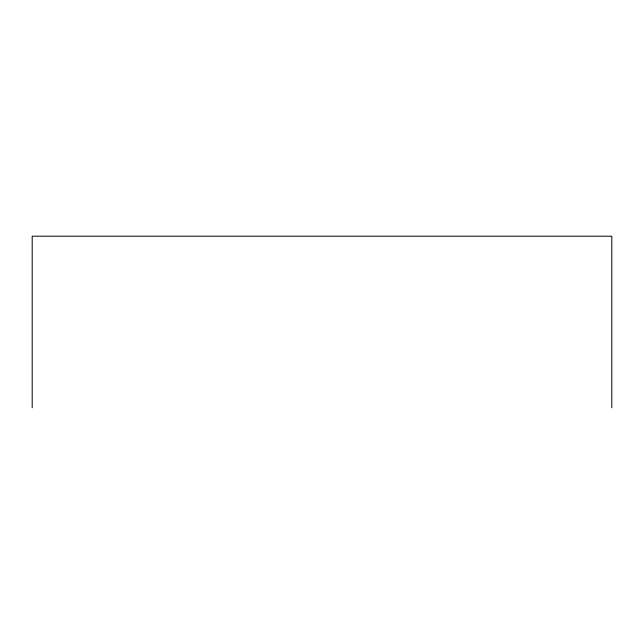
<?xml version="1.0" encoding="UTF-8"?>
<svg xmlns="http://www.w3.org/2000/svg" width="644" height="644" viewBox="0 0 644 644"><rect width="100%" height="100%" fill="white"/><g stroke="black" fill="none" stroke-linecap="round" stroke-linejoin="round"><path stroke-width="0.97" d="M611.8 407.789L611.8 236.211L32.2 236.211L32.2 407.789"/></g></svg>
